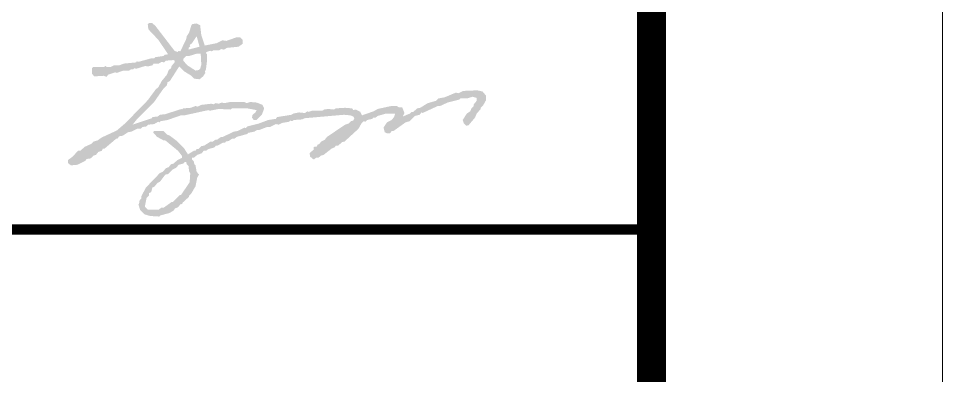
# Model space of a CAD drawing. Extents: x 3753737 to 4713801, y -857380 to 24339.
# Drawn here: x 4275737 to 4278911, y -796756 to -795528 of the extents above; entities that cross this region are included whole.
import ezdxf

# ---------------------------------------------------------------- set-up
doc = ezdxf.new("R2010")
doc.units = 0
doc.header["$LTSCALE"] = 1000
doc.header["$MEASUREMENT"] = 0
doc.layers.get('0').update_dxf_attribs({"linetype": 'CONTINUOUS'})
doc.layers.add('!!电气', color=1, linetype='CONTINUOUS')
doc.layers.add('图框', color=147, linetype='CONTINUOUS', lineweight=20)

# ---------------------------------------------------------------- blocks, each defined once
blk = doc.blocks.new('A$C190A5FEA')
at = {"linetype": 'Continuous'}
h = blk.add_hatch(color=0, dxfattribs=at)
h.dxf.hatch_style = 1
h.paths.add_polyline_path([(-1590.2, -45981.3), (-1590.2, -45975.3), (-1584.2, -45969.3), (-1586.2, -45965.3), (-1578.2, -45959.3), (-1562.2, -45935.3), (-1552.2, -45971.3)], flags=16)
h.paths.add_polyline_path([(-1608.2, -46019.3), (-1608.2, -46013.3), (-1598.2, -46003.3), (-1588.2, -46003.3), (-1562.2, -45995.3), (-1548.2, -45995.3), (-1546.2, -46033.3), (-1550.2, -46047.3), (-1554.2, -46051.3), (-1566.2, -46053.3), (-1594.2, -46035.3)], flags=16)
h.paths.add_polyline_path([(-1740.2, -46521.3), (-1734.2, -46491.3), (-1726.2, -46483.3), (-1726.2, -46475.3), (-1718.2, -46471.3), (-1714.2, -46455.3), (-1708.2, -46453.3), (-1696.2, -46439.3), (-1688.2, -46435.3), (-1670.2, -46411.3), (-1660.2, -46409.3), (-1644.2, -46393.3), (-1632.2, -46387.3), (-1624.2, -46377.3), (-1608.2, -46373.3), (-1602.2, -46367.3), (-1598.2, -46367.3), (-1596.2, -46375.3), (-1590.2, -46381.3), (-1588.2, -46399.3), (-1584.2, -46407.3), (-1586.2, -46437.3), (-1616.2, -46481.3), (-1620.2, -46481.3), (-1644.2, -46505.3), (-1648.2, -46505.3), (-1676.2, -46525.3), (-1684.2, -46525.3), (-1692.2, -46531.3), (-1730.2, -46531.3)], flags=16)
h.paths.add_polyline_path([(-1760.2, -46511.3), (-1762.2, -46513.3), (-1756.2, -46533.3), (-1742.2, -46547.3), (-1722.2, -46553.3), (-1690.2, -46555.3), (-1686.2, -46551.3), (-1656.2, -46543.3), (-1642.2, -46535.3), (-1636.2, -46527.3), (-1626.2, -46523.3), (-1616.2, -46511.3), (-1612.2, -46513.3), (-1610.2, -46507.3), (-1588.2, -46487.3), (-1588.2, -46483.3), (-1580.2, -46475.3), (-1566.2, -46451.3), (-1560.2, -46421.3), (-1554.2, -46411.3), (-1562.2, -46401.3), (-1566.2, -46379.3), (-1570.2, -46375.3), (-1572.2, -46365.3), (-1578.2, -46359.3), (-1578.2, -46353.3), (-1572.2, -46353.3), (-1560.2, -46343.3), (-1544.2, -46337.3), (-1538.2, -46329.3), (-1530.2, -46329.3), (-1522.2, -46323.3), (-1500.2, -46317.3), (-1496.2, -46311.3), (-1490.2, -46311.3), (-1472.2, -46301.3), (-1464.2, -46301.3), (-1462.2, -46297.3), (-1452.2, -46295.3), (-1440.2, -46287.3), (-1432.2, -46287.3), (-1424.2, -46281.3), (-1388.2, -46271.3), (-1384.2, -46267.3), (-1364.2, -46263.3), (-1354.2, -46257.3), (-1346.2, -46257.3), (-1320.2, -46247.3), (-1310.2, -46247.3), (-1290.2, -46237.3), (-1280.2, -46239.3), (-1268.2, -46233.3), (-1244.2, -46229.3), (-1240.2, -46225.3), (-1234.2, -46227.3), (-1228.2, -46223.3), (-1200.2, -46221.3), (-1192.2, -46217.3), (-1056.2, -46205.3), (-1034.2, -46207.3), (-1024.2, -46211.3), (-1020.2, -46217.3), (-1024.2, -46225.3), (-1032.2, -46227.3), (-1040.2, -46235.3), (-1052.2, -46239.3), (-1114.2, -46281.3), (-1122.2, -46291.3), (-1134.2, -46297.3), (-1142.2, -46307.3), (-1146.2, -46307.3), (-1150.2, -46315.3), (-1158.2, -46315.3), (-1162.2, -46319.3), (-1158.2, -46323.3), (-1174.2, -46337.3), (-1172.2, -46349.3), (-1160.2, -46359.3), (-1152.2, -46353.3), (-1144.2, -46353.3), (-1134.2, -46345.3), (-1126.2, -46343.3), (-1098.2, -46321.3), (-1088.2, -46317.3), (-1084.2, -46311.3), (-1076.2, -46311.3), (-1062.2, -46299.3), (-1054.2, -46297.3), (-1006.2, -46253.3), (-996.2, -46235.3), (-988.2, -46227.3), (-982.2, -46229.3), (-976.2, -46223.3), (-958.2, -46219.3), (-956.2, -46215.3), (-948.2, -46215.3), (-940.2, -46209.3), (-912.2, -46201.3), (-880.2, -46201.3), (-884.2, -46213.3), (-892.2, -46223.3), (-908.2, -46231.3), (-920.2, -46249.3), (-916.2, -46265.3), (-908.2, -46269.3), (-898.2, -46269.3), (-892.2, -46261.3), (-886.2, -46261.3), (-844.2, -46231.3), (-830.2, -46227.3), (-812.2, -46209.3), (-796.2, -46205.3), (-790.2, -46197.3), (-786.2, -46199.3), (-734.2, -46175.3), (-726.2, -46175.3), (-700.2, -46163.3), (-660.2, -46153.3), (-656.2, -46149.3), (-634.2, -46149.3), (-614.2, -46143.3), (-600.2, -46147.3), (-600.2, -46157.3), (-610.2, -46169.3), (-610.2, -46175.3), (-618.2, -46183.3), (-622.2, -46193.3), (-634.2, -46201.3), (-648.2, -46223.3), (-644.2, -46235.3), (-636.2, -46243.3), (-628.2, -46241.3), (-606.2, -46215.3), (-600.2, -46201.3), (-586.2, -46185.3), (-586.2, -46181.3), (-578.2, -46173.3), (-568.2, -46155.3), (-568.2, -46139.3), (-580.2, -46125.3), (-598.2, -46121.3), (-646.2, -46123.3), (-662.2, -46131.3), (-672.2, -46129.3), (-710.2, -46145.3), (-732.2, -46149.3), (-740.2, -46157.3), (-768.2, -46165.3), (-794.2, -46181.3), (-804.2, -46183.3), (-818.2, -46195.3), (-824.2, -46195.3), (-830.2, -46201.3), (-854.2, -46211.3), (-848.2, -46199.3), (-856.2, -46179.3), (-868.2, -46179.3), (-874.2, -46175.3), (-894.2, -46175.3), (-940.2, -46185.3), (-954.2, -46193.3), (-994.2, -46207.3), (-1000.2, -46195.3), (-1016.2, -46187.3), (-1024.2, -46189.3), (-1028.2, -46183.3), (-1052.2, -46181.3), (-1084.2, -46183.3), (-1090.2, -46187.3), (-1110.2, -46185.3), (-1124.2, -46187.3), (-1130.2, -46191.3), (-1166.2, -46191.3), (-1178.2, -46195.3), (-1182.2, -46193.3), (-1190.2, -46199.3), (-1210.2, -46197.3), (-1230.2, -46201.3), (-1236.2, -46205.3), (-1286.2, -46213.3), (-1290.2, -46219.3), (-1316.2, -46223.3), (-1348.2, -46235.3), (-1388.2, -46245.3), (-1394.2, -46251.3), (-1398.2, -46249.3), (-1422.2, -46261.3), (-1434.2, -46263.3), (-1472.2, -46281.3), (-1478.2, -46281.3), (-1492.2, -46291.3), (-1498.2, -46291.3), (-1506.2, -46297.3), (-1514.2, -46297.3), (-1536.2, -46311.3), (-1546.2, -46313.3), (-1556.2, -46323.3), (-1562.2, -46323.3), (-1566.2, -46329.3), (-1572.2, -46329.3), (-1592.2, -46341.3), (-1606.2, -46319.3), (-1630.2, -46295.3), (-1654.2, -46277.3), (-1664.2, -46273.3), (-1676.2, -46261.3), (-1708.2, -46261.3), (-1712.2, -46265.3), (-1698.2, -46281.3), (-1676.2, -46293.3), (-1670.2, -46293.3), (-1626.2, -46329.3), (-1612.2, -46347.3), (-1612.2, -46353.3), (-1628.2, -46361.3), (-1642.2, -46373.3), (-1650.2, -46375.3), (-1658.2, -46385.3), (-1668.2, -46389.3), (-1678.2, -46401.3), (-1688.2, -46405.3), (-1736.2, -46455.3), (-1752.2, -46485.3), (-1752.2, -46493.3), (-1758.2, -46499.3)])
h.paths.add_polyline_path([(-2002.2, -46359.3), (-2004.2, -46361.3), (-2004.2, -46371.3), (-1994.2, -46379.3), (-1972.2, -46377.3), (-1944.2, -46363.3), (-1940.2, -46357.3), (-1926.2, -46355.3), (-1916.2, -46345.3), (-1908.2, -46343.3), (-1900.2, -46333.3), (-1888.2, -46329.3), (-1884.2, -46321.3), (-1878.2, -46321.3), (-1838.2, -46287.3), (-1834.2, -46287.3), (-1828.2, -46279.3), (-1816.2, -46277.3), (-1798.2, -46265.3), (-1786.2, -46263.3), (-1766.2, -46253.3), (-1754.2, -46253.3), (-1748.2, -46247.3), (-1734.2, -46245.3), (-1728.2, -46239.3), (-1708.2, -46237.3), (-1694.2, -46229.3), (-1690.2, -46231.3), (-1686.2, -46227.3), (-1662.2, -46223.3), (-1616.2, -46207.3), (-1604.2, -46207.3), (-1522.2, -46189.3), (-1516.2, -46191.3), (-1486.2, -46185.3), (-1446.2, -46187.3), (-1440.2, -46183.3), (-1388.2, -46183.3), (-1356.2, -46189.3), (-1360.2, -46197.3), (-1370.2, -46205.3), (-1372.2, -46215.3), (-1366.2, -46223.3), (-1356.2, -46223.3), (-1338.2, -46205.3), (-1330.2, -46183.3), (-1336.2, -46171.3), (-1356.2, -46163.3), (-1378.2, -46161.3), (-1390.2, -46165.3), (-1398.2, -46161.3), (-1446.2, -46161.3), (-1466.2, -46165.3), (-1476.2, -46163.3), (-1486.2, -46167.3), (-1496.2, -46165.3), (-1504.2, -46169.3), (-1512.2, -46167.3), (-1546.2, -46171.3), (-1558.2, -46177.3), (-1566.2, -46175.3), (-1582.2, -46181.3), (-1608.2, -46183.3), (-1612.2, -46187.3), (-1614.2, -46185.3), (-1670.2, -46203.3), (-1688.2, -46205.3), (-1696.2, -46211.3), (-1714.2, -46213.3), (-1716.2, -46217.3), (-1782.2, -46239.3), (-1766.2, -46219.3), (-1708.2, -46161.3), (-1676.2, -46115.3), (-1664.2, -46103.3), (-1662.2, -46093.3), (-1654.2, -46089.3), (-1622.2, -46039.3), (-1606.2, -46055.3), (-1580.2, -46071.3), (-1570.2, -46081.3), (-1552.2, -46083.3), (-1540.2, -46073.3), (-1532.2, -46061.3), (-1534.2, -46057.3), (-1530.2, -46049.3), (-1526.2, -46017.3), (-1526.2, -45997.3), (-1530.2, -45993.3), (-1528.2, -45989.3), (-1516.2, -45985.3), (-1510.2, -45987.3), (-1504.2, -45983.3), (-1484.2, -45983.3), (-1478.2, -45979.3), (-1468.2, -45981.3), (-1458.2, -45975.3), (-1418.2, -45971.3), (-1404.2, -45961.3), (-1404.2, -45947.3), (-1412.2, -45939.3), (-1426.2, -45939.3), (-1460.2, -45951.3), (-1474.2, -45949.3), (-1494.2, -45959.3), (-1534.2, -45967.3), (-1546.2, -45931.3), (-1550.2, -45897.3), (-1562.2, -45891.3), (-1576.2, -45893.3), (-1580.2, -45897.3), (-1588.2, -45923.3), (-1596.2, -45935.3), (-1598.2, -45945.3), (-1618.2, -45987.3), (-1624.2, -45985.3), (-1628.2, -45989.3), (-1638.2, -45985.3), (-1704.2, -45899.3), (-1716.2, -45889.3), (-1724.2, -45889.3), (-1730.2, -45893.3), (-1728.2, -45911.3), (-1694.2, -45947.3), (-1660.2, -45997.3), (-1672.2, -45999.3), (-1676.2, -46003.3), (-1704.2, -46007.3), (-1708.2, -46011.3), (-1718.2, -46011.3), (-1762.2, -46023.3), (-1768.2, -46021.3), (-1770.2, -46025.3), (-1812.2, -46029.3), (-1828.2, -46035.3), (-1846.2, -46035.3), (-1858.2, -46041.3), (-1870.2, -46041.3), (-1876.2, -46037.3), (-1880.2, -46041.3), (-1918.2, -46041.3), (-1922.2, -46045.3), (-1922.2, -46063.3), (-1914.2, -46073.3), (-1880.2, -46071.3), (-1872.2, -46075.3), (-1866.2, -46067.3), (-1842.2, -46059.3), (-1836.2, -46061.3), (-1814.2, -46053.3), (-1794.2, -46053.3), (-1788.2, -46049.3), (-1780.2, -46049.3), (-1776.2, -46045.3), (-1770.2, -46047.3), (-1738.2, -46037.3), (-1730.2, -46039.3), (-1714.2, -46035.3), (-1710.2, -46029.3), (-1692.2, -46029.3), (-1682.2, -46023.3), (-1674.2, -46025.3), (-1668.2, -46019.3), (-1642.2, -46017.3), (-1638.2, -46019.3), (-1638.2, -46025.3), (-1648.2, -46037.3), (-1650.2, -46045.3), (-1658.2, -46051.3), (-1664.2, -46067.3), (-1682.2, -46089.3), (-1694.2, -46111.3), (-1702.2, -46117.3), (-1730.2, -46155.3), (-1806.2, -46233.3), (-1836.2, -46259.3), (-1888.2, -46283.3), (-1902.2, -46293.3), (-1916.2, -46297.3), (-1924.2, -46305.3), (-1946.2, -46315.3), (-1962.2, -46329.3), (-1970.2, -46329.3), (-1988.2, -46349.3)])
at = {"layer": '图框', "const_width": 35}
blk.add_lwpolyline([(-7000, -46599.7), (0, -46599.7)], dxfattribs=at)

msp = doc.modelspace()

# ---------------------------------------------------------------- linework, layer by layer
at = {"layer": '图框'}
msp.add_lwpolyline([(4194811, -748653.6), (4278911, -748653.6), (4278911, -808053.6), (4194811, -808053.6)], close=True, dxfattribs=at)
at = {"layer": '图框', "const_width": 100}
msp.add_lwpolyline([(4277911, -807053.6), (4277911, -749653.6), (4197311, -749653.6), (4197311, -807053.6)], close=True, dxfattribs=at)

# ---------------------------------------------------------------- block references
at = {"layer": '!!电气', "color": 2}
msp.add_blockref('A$C190A5FEA', (4277911, -749653.6), dxfattribs=at)

doc.saveas('drawing.dxf')
